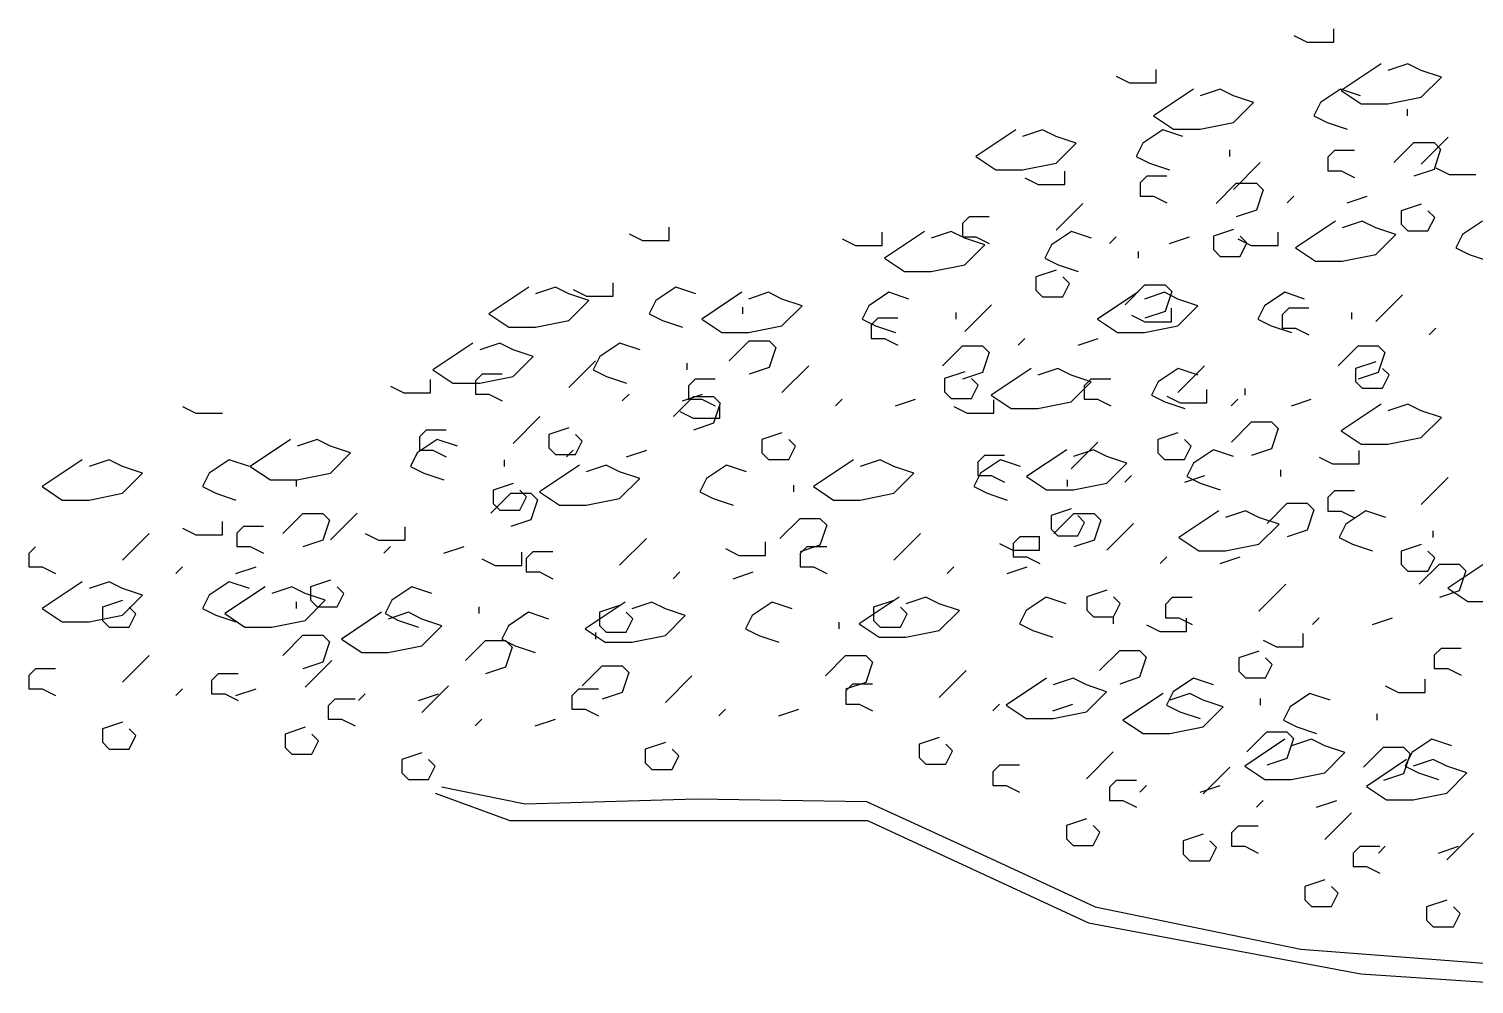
# Model space of a CAD drawing. Header units: millimetres. Extents: x 87938 to 265635, y 330093 to 434310.
# Drawn here: x 115913 to 118169, y 372616 to 374107 of the extents above; entities that cross this region are included whole.
import ezdxf

# ---------------------------------------------------------------- set-up
doc = ezdxf.new("R2010")
doc.units = ezdxf.units.MM

# ---------------------------------------------------------------- blocks, each defined once
blk = doc.blocks.new('A$C5DD37D67')
for p, q in [((1234.1, 5534.3), (1247.1, 5527.8)), ((1247.1, 5527.8), (1273.2, 5527.8)), ((1273.2, 5527.8), (1273.2, 5540.8)), ((1099.9, 5488.1), (1099.9, 5501.2)), ((1319.5, 5506.9), (1280.4, 5480.8)), ((1345.6, 5506.9), (1326, 5500.4)), ((1358.6, 5500.4), (1345.6, 5506.9)), ((1378.2, 5493.8), (1358.6, 5500.4)), ((1060.8, 5494.7), (1073.9, 5488.1)), ((1073.9, 5488.1), (1099.9, 5488.1)), ((1358.6, 5474.3), (1378.2, 5493.8)), ((1136.3, 5482.1), (1097.2, 5456)), ((1162.4, 5482.1), (1142.9, 5475.6)), ((1175.5, 5475.6), (1162.4, 5482.1)), ((1195, 5469.1), (1175.5, 5475.6)), ((1279.7, 5482.1), (1260.2, 5469.1)), ((1299.3, 5475.6), (1279.7, 5482.1)), ((1280.4, 5480.8), (1300, 5467.7)), ((1326, 5467.7), (1358.6, 5474.3)), ((1175.5, 5449.5), (1195, 5469.1)), ((1260.2, 5469.1), (1253.7, 5456)), ((1300, 5467.7), (1326, 5467.7)), ((1344.9, 5462.5), (1344.9, 5456)), ((1097.2, 5456), (1116.8, 5443)), ((1142.9, 5443), (1175.5, 5449.5)), ((1253.7, 5456), (1266.7, 5449.5)), ((1266.7, 5449.5), (1286.2, 5443)), ((963.1, 5442.5), (924, 5416.4)), ((989.1, 5442.5), (969.6, 5436)), ((1002.2, 5436), (989.1, 5442.5)), ((1021.7, 5429.4), (1002.2, 5436)), ((1002.2, 5409.9), (1021.7, 5429.4)), ((1086.9, 5429.4), (1080.4, 5416.4)), ((1106.5, 5442.5), (1086.9, 5429.4)), ((1126, 5436), (1106.5, 5442.5)), ((1116.8, 5443), (1142.9, 5443)), ((1331.9, 5410.4), (1351.4, 5429.9)), ((1351.4, 5429.9), (1371, 5429.9)), ((1384.7, 5435.1), (1358.6, 5409)), ((1371, 5429.9), (1377.5, 5423.4)), ((924, 5416.4), (943.5, 5403.3)), ((1080.4, 5416.4), (1093.4, 5409.9)), ((1171.6, 5422.9), (1171.6, 5416.4)), ((1273.9, 5422.1), (1267.4, 5415.6)), ((1267.4, 5415.6), (1267.4, 5402.5)), ((1293.5, 5422.1), (1273.9, 5422.1)), ((1377.5, 5423.4), (1371, 5403.8)), ((943.5, 5403.3), (969.6, 5403.3)), ((969.6, 5403.3), (1002.2, 5409.9)), ((1010.8, 5389.1), (1010.8, 5402.1)), ((1093.4, 5409.9), (1113, 5403.3)), ((1201.5, 5410.4), (1175.5, 5384.3)), ((1267.4, 5402.5), (1280.4, 5402.5)), ((1280.4, 5402.5), (1293.5, 5396)), ((1371, 5403.8), (1351.4, 5397.3)), ((1372.7, 5405.5), (1385.8, 5399)), ((971.7, 5395.6), (984.8, 5389.1)), ((984.8, 5389.1), (1010.8, 5389.1)), ((1090.7, 5397.3), (1084.2, 5390.8)), ((1084.2, 5390.8), (1084.2, 5377.8)), ((1110.3, 5397.3), (1090.7, 5397.3)), ((1158.6, 5370.7), (1178.1, 5390.3)), ((1178.1, 5390.3), (1197.7, 5390.3)), ((1197.7, 5390.3), (1204.2, 5383.8)), ((1385.8, 5399), (1411.8, 5399)), ((1084.2, 5377.8), (1097.2, 5377.8)), ((1097.2, 5377.8), (1110.3, 5371.2)), ((1204.2, 5383.8), (1197.7, 5364.2)), ((1234.1, 5377.8), (1227.6, 5371.2)), ((1286.2, 5371.2), (1305.8, 5377.8)), ((1028.2, 5370.7), (1002.2, 5344.6)), ((1197.7, 5364.2), (1178.1, 5357.7)), ((1358.6, 5369.9), (1339.1, 5363.4)), ((1339.1, 5363.4), (1339.1, 5350.3)), ((1371.7, 5356.9), (1365.1, 5363.4)), ((624.7, 5334.6), (624.7, 5347.6)), ((917.4, 5357.7), (910.9, 5351.2)), ((910.9, 5351.2), (910.9, 5338.1)), ((937, 5357.7), (917.4, 5357.7)), ((1175.5, 5345.1), (1155.9, 5338.6)), ((1275, 5353.3), (1235.9, 5327.2)), ((1301, 5353.3), (1281.5, 5346.8)), ((1314.1, 5346.8), (1301, 5353.3)), ((1333.6, 5340.3), (1314.1, 5346.8)), ((1339.1, 5350.3), (1345.6, 5343.8)), ((1365.1, 5343.8), (1371.7, 5356.9)), ((1418.3, 5353.3), (1398.8, 5340.3)), ((585.6, 5341.1), (598.6, 5334.6)), ((598.6, 5334.6), (624.7, 5334.6)), ((793.5, 5336.1), (806.5, 5329.6)), ((832.6, 5329.6), (832.6, 5342.7)), ((874, 5343.4), (834.9, 5317.3)), ((900, 5343.4), (880.5, 5336.9)), ((913.1, 5336.9), (900, 5343.4)), ((910.9, 5338.1), (924, 5338.1)), ((932.6, 5330.4), (913.1, 5336.9)), ((913.1, 5310.8), (932.6, 5330.4)), ((924, 5338.1), (937, 5331.6)), ((997.8, 5330.4), (991.3, 5317.3)), ((1017.3, 5343.4), (997.8, 5330.4)), ((1036.9, 5336.9), (1017.3, 5343.4)), ((1060.8, 5338.1), (1054.3, 5331.6)), ((1113, 5331.6), (1132.5, 5338.1)), ((1155.9, 5338.6), (1155.9, 5325.6)), ((1179.6, 5336.1), (1192.7, 5329.6)), ((1188.5, 5332.1), (1182, 5338.6)), ((1182, 5319), (1188.5, 5332.1)), ((1218.8, 5329.6), (1218.8, 5342.7)), ((1314.1, 5320.7), (1333.6, 5340.3)), ((1345.6, 5343.8), (1358.6, 5343.8)), ((1358.6, 5343.8), (1365.1, 5343.8)), ((1398.8, 5340.3), (1392.3, 5327.2)), ((806.5, 5329.6), (832.6, 5329.6)), ((834.9, 5317.3), (854.4, 5304.3)), ((991.3, 5317.3), (1004.3, 5310.8)), ((1082.5, 5323.8), (1082.5, 5317.3)), ((1155.9, 5325.6), (1162.4, 5319)), ((1162.4, 5319), (1175.5, 5319)), ((1175.5, 5319), (1182, 5319)), ((1192.7, 5329.6), (1218.8, 5329.6)), ((1235.9, 5327.2), (1255.4, 5314.2)), ((1281.5, 5314.2), (1314.1, 5320.7)), ((1392.3, 5327.2), (1405.3, 5320.7)), ((1405.3, 5320.7), (1424.9, 5314.2)), ((854.4, 5304.3), (880.5, 5304.3)), ((880.5, 5304.3), (913.1, 5310.8)), ((1002.2, 5305.5), (982.6, 5299)), ((1004.3, 5310.8), (1023.9, 5304.3)), ((1255.4, 5314.2), (1281.5, 5314.2)), ((487.8, 5288.9), (448.7, 5262.8)), ((513.9, 5288.9), (494.3, 5282.4)), ((526.9, 5282.4), (513.9, 5288.9)), ((570.2, 5280.1), (570.2, 5293.1)), ((631.2, 5288.9), (611.6, 5275.9)), ((650.7, 5282.4), (631.2, 5288.9)), ((982.6, 5299), (982.6, 5285.9)), ((1015.2, 5292.5), (1008.7, 5299)), ((1008.7, 5279.4), (1015.2, 5292.5)), ((1069.5, 5271.7), (1089, 5291.2)), ((1089, 5291.2), (1108.6, 5291.2)), ((1108.6, 5291.2), (1115.1, 5284.7)), ((546.5, 5275.9), (526.9, 5282.4)), ((526.9, 5256.3), (546.5, 5275.9)), ((531.1, 5286.6), (544.1, 5280.1)), ((544.1, 5280.1), (570.2, 5280.1)), ((611.6, 5275.9), (605.1, 5262.8)), ((695.7, 5284), (656.6, 5257.9)), ((721.8, 5284), (702.2, 5277.4)), ((734.8, 5277.4), (721.8, 5284)), ((754.4, 5270.9), (734.8, 5277.4)), ((839.1, 5284), (819.6, 5270.9)), ((858.7, 5277.4), (839.1, 5284)), ((982.6, 5285.9), (989.1, 5279.4)), ((989.1, 5279.4), (1002.2, 5279.4)), ((1002.2, 5279.4), (1008.7, 5279.4)), ((1081.9, 5284), (1042.8, 5257.9)), ((1108, 5284), (1088.4, 5277.4)), ((1121, 5277.4), (1108, 5284)), ((1115.1, 5284.7), (1108.6, 5265.1)), ((1140.5, 5270.9), (1121, 5277.4)), ((1225.3, 5284), (1205.7, 5270.9)), ((1244.8, 5277.4), (1225.3, 5284)), ((1340.1, 5281.6), (1314.1, 5255.5)), ((448.7, 5262.8), (468.2, 5249.8)), ((605.1, 5262.8), (618.1, 5256.3)), ((696.4, 5269.3), (696.4, 5262.8)), ((734.8, 5251.3), (754.4, 5270.9)), ((819.6, 5270.9), (813, 5257.9)), ((904.3, 5264.4), (904.3, 5257.9)), ((939.1, 5271.7), (913.1, 5245.6)), ((1075.7, 5261.8), (1088.7, 5255.3)), ((1108.6, 5265.1), (1089, 5258.6)), ((1114.8, 5255.3), (1114.8, 5268.4)), ((1121, 5251.3), (1140.5, 5270.9)), ((1205.7, 5270.9), (1199.2, 5257.9)), ((1229.3, 5268.5), (1222.8, 5262)), ((1222.8, 5262), (1222.8, 5249)), ((1248.9, 5268.5), (1229.3, 5268.5)), ((1290.4, 5264.4), (1290.4, 5257.9)), ((468.2, 5249.8), (494.3, 5249.8)), ((494.3, 5249.8), (526.9, 5256.3)), ((618.1, 5256.3), (637.7, 5249.8)), ((656.6, 5257.9), (676.2, 5244.8)), ((702.2, 5244.8), (734.8, 5251.3)), ((813, 5257.9), (826.1, 5251.3)), ((828.3, 5258.6), (821.8, 5252.1)), ((821.8, 5252.1), (821.8, 5239)), ((826.1, 5251.3), (845.6, 5244.8)), ((847.9, 5258.6), (828.3, 5258.6)), ((1042.8, 5257.9), (1062.3, 5244.8)), ((1088.4, 5244.8), (1121, 5251.3)), ((1088.7, 5255.3), (1114.8, 5255.3)), ((1199.2, 5257.9), (1212.2, 5251.3)), ((1212.2, 5251.3), (1231.8, 5244.8)), ((1222.8, 5249), (1235.9, 5249)), ((1235.9, 5249), (1248.9, 5242.4)), ((1372.7, 5249), (1366.2, 5242.4)), ((433.3, 5234.4), (394.2, 5208.3)), ((459.4, 5234.4), (439.9, 5227.9)), ((472.4, 5227.9), (459.4, 5234.4)), ((576.7, 5234.4), (557.2, 5221.4)), ((596.3, 5227.9), (576.7, 5234.4)), ((676.2, 5244.8), (702.2, 5244.8)), ((683.3, 5217.2), (702.9, 5236.7)), ((702.9, 5236.7), (722.4, 5236.7)), ((722.4, 5236.7), (728.9, 5230.2)), ((821.8, 5239), (834.9, 5239)), ((834.9, 5239), (847.9, 5232.5)), ((891.3, 5212.2), (910.8, 5231.8)), ((910.8, 5231.8), (930.4, 5231.8)), ((930.4, 5231.8), (936.9, 5225.3)), ((971.7, 5239), (965.2, 5232.5)), ((1023.9, 5232.5), (1043.4, 5239)), ((1062.3, 5244.8), (1088.4, 5244.8)), ((1277.4, 5212.2), (1297, 5231.8)), ((1297, 5231.8), (1316.5, 5231.8)), ((1316.5, 5231.8), (1323, 5225.3)), ((492, 5221.4), (472.4, 5227.9)), ((472.4, 5201.8), (492, 5221.4)), ((557.2, 5221.4), (550.7, 5208.3)), ((728.9, 5230.2), (722.4, 5210.6)), ((936.9, 5225.3), (930.4, 5205.7)), ((1323, 5225.3), (1316.5, 5205.7)), ((394.2, 5208.3), (413.8, 5195.3)), ((442.2, 5204.1), (435.7, 5197.6)), ((461.7, 5204.1), (442.2, 5204.1)), ((553, 5217.2), (526.9, 5191.1)), ((550.7, 5208.3), (563.7, 5201.8)), ((641.9, 5214.9), (641.9, 5208.3)), ((722.4, 5210.6), (702.9, 5204.1)), ((760.9, 5212.2), (734.8, 5186.1)), ((913.1, 5206.4), (893.5, 5199.9)), ((930.4, 5205.7), (910.8, 5199.2)), ((977.9, 5209.7), (938.8, 5183.6)), ((1004, 5209.7), (984.4, 5203.1)), ((1017, 5203.1), (1004, 5209.7)), ((1121.3, 5209.7), (1101.8, 5196.6)), ((1147.1, 5212.2), (1121, 5186.1)), ((1140.9, 5203.1), (1121.3, 5209.7)), ((1314.1, 5216.3), (1294.5, 5209.8)), ((1294.5, 5209.8), (1294.5, 5196.8)), ((1316.5, 5205.7), (1297, 5199.2)), ((1327.1, 5203.3), (1320.6, 5209.8)), ((352.9, 5192.5), (365.9, 5186)), ((392, 5186), (392, 5199)), ((413.8, 5195.3), (439.9, 5195.3)), ((435.7, 5197.6), (435.7, 5184.6)), ((439.9, 5195.3), (472.4, 5201.8)), ((563.7, 5201.8), (583.2, 5195.3)), ((650.1, 5199.2), (643.6, 5192.6)), ((643.6, 5192.6), (643.6, 5179.6)), ((669.7, 5199.2), (650.1, 5199.2)), ((893.5, 5199.9), (893.5, 5186.9)), ((926.1, 5193.4), (919.6, 5199.9)), ((919.6, 5180.3), (926.1, 5193.4)), ((1036.6, 5196.6), (1017, 5203.1)), ((1017, 5177), (1036.6, 5196.6)), ((1036.3, 5199.2), (1029.7, 5192.6)), ((1029.7, 5192.6), (1029.7, 5179.6)), ((1055.8, 5199.2), (1036.3, 5199.2)), ((1101.8, 5196.6), (1095.2, 5183.6)), ((1186.5, 5190.1), (1186.5, 5183.6)), ((1294.5, 5196.8), (1301, 5190.3)), ((1301, 5190.3), (1314.1, 5190.3)), ((1314.1, 5190.3), (1320.6, 5190.3)), ((1320.6, 5190.3), (1327.1, 5203.3)), ((365.9, 5186), (392, 5186)), ((435.7, 5184.6), (448.7, 5184.6)), ((448.7, 5184.6), (461.7, 5178)), ((585.6, 5184.6), (579, 5178)), ((628.9, 5162.7), (648.4, 5182.2)), ((637.7, 5178), (657.3, 5184.6)), ((643.6, 5179.6), (656.6, 5179.6)), ((648.4, 5182.2), (668, 5182.2)), ((656.6, 5179.6), (669.7, 5173.1)), ((668, 5182.2), (674.5, 5175.7)), ((674.5, 5175.7), (668, 5156.2)), ((793.5, 5179.6), (787, 5173.1)), ((845.6, 5173.1), (865.2, 5179.6)), ((893.5, 5186.9), (900, 5180.3)), ((900, 5180.3), (913.1, 5180.3)), ((913.1, 5180.3), (919.6, 5180.3)), ((938.8, 5183.6), (958.4, 5170.5)), ((941.5, 5166.1), (941.5, 5179.2)), ((984.4, 5170.5), (1017, 5177)), ((1029.7, 5179.6), (1042.8, 5179.6)), ((1042.8, 5179.6), (1055.8, 5173.1)), ((1095.2, 5183.6), (1108.3, 5177)), ((1108.3, 5177), (1127.8, 5170.5)), ((1110.3, 5182.6), (1123.4, 5176)), ((1123.4, 5176), (1149.4, 5176)), ((1149.4, 5176), (1149.4, 5189.1)), ((1179.6, 5179.6), (1173.1, 5173.1)), ((1231.8, 5173.1), (1251.3, 5179.6)), ((149.9, 5172.7), (162.9, 5166.1)), ((162.9, 5166.1), (189, 5166.1)), ((498.5, 5162.7), (472.4, 5136.6)), ((635.1, 5167.7), (648.1, 5161.2)), ((648.1, 5161.2), (674.2, 5161.2)), ((674.2, 5161.2), (674.2, 5174.2)), ((902.4, 5172.7), (915.4, 5166.1)), ((915.4, 5166.1), (941.5, 5166.1)), ((958.4, 5170.5), (984.4, 5170.5)), ((1319.5, 5175), (1280.4, 5148.9)), ((1345.6, 5175), (1326, 5168.5)), ((1358.6, 5168.5), (1345.6, 5175)), ((1378.2, 5161.9), (1358.6, 5168.5)), ((1358.6, 5142.4), (1378.2, 5161.9)), ((387.7, 5149.6), (381.2, 5143.1)), ((407.3, 5149.6), (387.7, 5149.6)), ((526.9, 5151.9), (507.4, 5145.4)), ((668, 5156.2), (648.4, 5149.6)), ((734.8, 5147), (715.3, 5140.5)), ((1121, 5147), (1101.4, 5140.5)), ((1173.4, 5137.9), (1193, 5157.5)), ((1193, 5157.5), (1212.5, 5157.5)), ((1212.5, 5157.5), (1219.1, 5151)), ((1219.1, 5151), (1212.5, 5131.4)), ((1280.4, 5148.9), (1300, 5135.8)), ((255.1, 5140.3), (216, 5114.2)), ((281.2, 5140.3), (261.6, 5133.8)), ((294.2, 5133.8), (281.2, 5140.3)), ((313.8, 5127.3), (294.2, 5133.8)), ((398.5, 5140.3), (378.9, 5127.3)), ((381.2, 5143.1), (381.2, 5130.1)), ((418.1, 5133.8), (398.5, 5140.3)), ((507.4, 5145.4), (507.4, 5132.4)), ((539.9, 5138.9), (533.4, 5145.4)), ((533.4, 5125.9), (539.9, 5138.9)), ((715.3, 5140.5), (715.3, 5127.4)), ((747.9, 5133.9), (741.4, 5140.5)), ((741.4, 5120.9), (747.9, 5133.9)), ((1043.1, 5137.9), (1017, 5111.8)), ((1101.4, 5140.5), (1101.4, 5127.4)), ((1134, 5133.9), (1127.5, 5140.5)), ((1127.5, 5120.9), (1134, 5133.9)), ((1300, 5135.8), (1326, 5135.8)), ((1326, 5135.8), (1358.6, 5142.4)), ((52.1, 5120.5), (13, 5094.4)), ((78.2, 5120.5), (58.7, 5114)), ((91.2, 5114), (78.2, 5120.5)), ((195.5, 5120.5), (176, 5107.4)), ((215.1, 5114), (195.5, 5120.5)), ((294.2, 5107.7), (313.8, 5127.3)), ((378.9, 5127.3), (372.4, 5114.2)), ((381.2, 5130.1), (394.2, 5130.1)), ((394.2, 5130.1), (407.3, 5123.5)), ((463.7, 5120.7), (463.7, 5114.2)), ((507.4, 5132.4), (513.9, 5125.9)), ((513.9, 5125.9), (526.9, 5125.9)), ((531.1, 5130.1), (524.6, 5123.5)), ((526.9, 5125.9), (533.4, 5125.9)), ((583.2, 5123.5), (602.8, 5130.1)), ((715.3, 5127.4), (721.8, 5120.9)), ((721.8, 5120.9), (734.8, 5120.9)), ((734.8, 5120.9), (741.4, 5120.9)), ((804.6, 5120.5), (765.5, 5094.4)), ((830.7, 5120.5), (811.2, 5114)), ((843.8, 5114), (830.7, 5120.5)), ((932.3, 5124.9), (925.8, 5118.3)), ((948, 5120.5), (928.5, 5107.4)), ((951.9, 5124.9), (932.3, 5124.9)), ((967.6, 5114), (948, 5120.5)), ((1012.6, 5130.4), (973.5, 5104.3)), ((1038.6, 5130.4), (1019.1, 5123.9)), ((1051.7, 5123.9), (1038.6, 5130.4)), ((1071.2, 5117.3), (1051.7, 5123.9)), ((1101.4, 5127.4), (1108, 5120.9)), ((1108, 5120.9), (1121, 5120.9)), ((1121, 5120.9), (1127.5, 5120.9)), ((1156, 5130.4), (1136.4, 5117.3)), ((1175.5, 5123.9), (1156, 5130.4)), ((1212.5, 5131.4), (1193, 5124.9)), ((1258.9, 5123.1), (1271.9, 5116.6)), ((1298, 5116.6), (1298, 5129.6)), ((110.8, 5107.4), (91.2, 5114)), ((91.2, 5087.9), (110.8, 5107.4)), ((176, 5107.4), (169.5, 5094.4)), ((216, 5114.2), (235.6, 5101.2)), ((261.6, 5101.2), (294.2, 5107.7)), ((372.4, 5114.2), (385.5, 5107.7)), ((385.5, 5107.7), (405, 5101.2)), ((537.3, 5115.5), (498.2, 5089.4)), ((563.4, 5115.5), (543.8, 5109)), ((576.4, 5109), (563.4, 5115.5)), ((596, 5102.5), (576.4, 5109)), ((680.7, 5115.5), (661.1, 5102.5)), ((700.2, 5109), (680.7, 5115.5)), ((863.3, 5107.4), (843.8, 5114)), ((843.8, 5087.9), (863.3, 5107.4)), ((928.5, 5107.4), (922, 5094.4)), ((925.8, 5118.3), (925.8, 5105.3)), ((925.8, 5105.3), (938.8, 5105.3)), ((938.8, 5105.3), (951.9, 5098.8)), ((1051.7, 5097.8), (1071.2, 5117.3)), ((1075.7, 5105.3), (1069.2, 5098.8)), ((1127.8, 5098.8), (1147.4, 5105.3)), ((1136.4, 5117.3), (1129.9, 5104.3)), ((1221.1, 5110.8), (1221.1, 5104.3)), ((1271.9, 5116.6), (1298, 5116.6)), ((13, 5094.4), (32.6, 5081.3)), ((169.5, 5094.4), (182.5, 5087.9)), ((235.6, 5101.2), (261.6, 5101.2)), ((260.7, 5100.9), (260.7, 5094.4)), ((472.4, 5097.4), (452.9, 5090.9)), ((452.9, 5090.9), (452.9, 5077.9)), ((485.5, 5084.4), (479, 5090.9)), ((576.4, 5082.9), (596, 5102.5)), ((661.1, 5102.5), (654.6, 5089.4)), ((745.9, 5096), (745.9, 5089.4)), ((765.5, 5094.4), (785.1, 5081.3)), ((922, 5094.4), (935, 5087.9)), ((973.5, 5104.3), (993, 5091.3)), ((993, 5091.3), (1019.1, 5091.3)), ((1013.2, 5100.9), (1013.2, 5094.4)), ((1019.1, 5091.3), (1051.7, 5097.8)), ((1129.9, 5104.3), (1142.9, 5097.8)), ((1142.9, 5097.8), (1162.5, 5091.3)), ((1384.7, 5103.2), (1358.6, 5077.1)), ((32.6, 5081.3), (58.7, 5081.3)), ((58.7, 5081.3), (91.2, 5087.9)), ((182.5, 5087.9), (202, 5081.3)), ((450.6, 5068.6), (470.2, 5088.1)), ((452.9, 5077.9), (459.4, 5071.4)), ((470.2, 5088.1), (489.7, 5088.1)), ((479, 5071.4), (485.5, 5084.4)), ((489.7, 5088.1), (496.3, 5081.6)), ((496.3, 5081.6), (489.7, 5062)), ((498.2, 5089.4), (517.8, 5076.4)), ((517.8, 5076.4), (543.8, 5076.4)), ((543.8, 5076.4), (576.4, 5082.9)), ((654.6, 5089.4), (667.7, 5082.9)), ((667.7, 5082.9), (687.2, 5076.4)), ((785.1, 5081.3), (811.2, 5081.3)), ((811.2, 5081.3), (843.8, 5087.9)), ((935, 5087.9), (954.5, 5081.3)), ((1208.1, 5058.6), (1227.7, 5078.2)), ((1227.7, 5078.2), (1247.2, 5078.2)), ((1247.2, 5078.2), (1253.7, 5071.7)), ((1273.9, 5090.2), (1267.4, 5083.7)), ((1267.4, 5083.7), (1267.4, 5070.6)), ((1293.5, 5090.2), (1273.9, 5090.2)), ((247.7, 5048.7), (267.2, 5068.3)), ((267.2, 5068.3), (286.8, 5068.3)), ((286.8, 5068.3), (293.3, 5061.8)), ((320.3, 5068.6), (294.2, 5042.5)), ((459.4, 5071.4), (472.4, 5071.4)), ((472.4, 5071.4), (479, 5071.4)), ((732.8, 5043.8), (752.4, 5063.4)), ((752.4, 5063.4), (771.9, 5063.4)), ((771.9, 5063.4), (778.5, 5056.8)), ((1017, 5072.7), (997.5, 5066.2)), ((997.5, 5066.2), (997.5, 5053.1)), ((1000.2, 5048.7), (1019.7, 5068.3)), ((1019.7, 5068.3), (1039.3, 5068.3)), ((1030.1, 5059.6), (1023.5, 5066.2)), ((1039.3, 5068.3), (1045.8, 5061.8)), ((1161.1, 5070.9), (1122, 5044.9)), ((1187.2, 5070.9), (1167.6, 5064.4)), ((1200.2, 5064.4), (1187.2, 5070.9)), ((1219.8, 5057.9), (1200.2, 5064.4)), ((1253.7, 5071.7), (1247.2, 5052.1)), ((1267.4, 5070.6), (1280.4, 5070.6)), ((1280.4, 5070.6), (1293.5, 5064.1)), ((1304.5, 5070.9), (1284.9, 5057.9)), ((1324, 5064.4), (1304.5, 5070.9)), ((117.3, 5048.7), (91.2, 5022.6)), ((149.9, 5053.8), (162.9, 5047.3)), ((189, 5047.3), (189, 5060.3)), ((209.5, 5055.5), (203, 5049)), ((203, 5049), (203, 5035.9)), ((229, 5055.5), (209.5, 5055.5)), ((293.3, 5061.8), (286.8, 5042.2)), ((328.1, 5048.8), (341.2, 5042.3)), ((367.2, 5042.3), (367.2, 5055.3)), ((489.7, 5062), (470.2, 5055.5)), ((778.5, 5056.8), (771.9, 5037.3)), ((869.8, 5048.7), (843.8, 5022.6)), ((997.5, 5053.1), (1004, 5046.6)), ((1023.5, 5046.6), (1030.1, 5059.6)), ((1045.8, 5061.8), (1039.3, 5042.2)), ((1077.8, 5058.6), (1051.7, 5032.6)), ((1200.2, 5038.3), (1219.8, 5057.9)), ((1247.2, 5052.1), (1227.7, 5045.6)), ((1284.9, 5057.9), (1278.4, 5044.9)), ((1369.7, 5051.4), (1369.7, 5044.9)), ((6.5, 5035.7), (0, 5029.2)), ((162.9, 5047.3), (189, 5047.3)), ((203, 5035.9), (216, 5035.9)), ((216, 5035.9), (229, 5029.4)), ((286.8, 5042.2), (267.2, 5035.7)), ((341.2, 5042.3), (367.2, 5042.3)), ((352.9, 5035.9), (346.4, 5029.4)), ((405, 5029.4), (424.6, 5035.9)), ((602.5, 5043.8), (576.4, 5017.7)), ((718.7, 5027.4), (718.7, 5040.5)), ((771.9, 5037.3), (752.4, 5030.7)), ((759, 5035.7), (752.5, 5029.2)), ((778.6, 5035.7), (759, 5035.7)), ((947, 5038.9), (960, 5032.4)), ((967, 5045.6), (960.4, 5039.1)), ((960.4, 5039.1), (960.4, 5026)), ((986.5, 5045.6), (967, 5045.6)), ((986.1, 5032.4), (986.1, 5045.4)), ((1004, 5046.6), (1017, 5046.6)), ((1017, 5046.6), (1023.5, 5046.6)), ((1039.3, 5042.2), (1019.7, 5035.7)), ((1122, 5044.9), (1141.5, 5031.8)), ((1167.6, 5031.8), (1200.2, 5038.3)), ((1278.4, 5044.9), (1291.4, 5038.3)), ((1291.4, 5038.3), (1311, 5031.8)), ((1358.6, 5038), (1339.1, 5031.5)), ((0, 5029.2), (0, 5016.1)), ((442, 5024.1), (455, 5017.5)), ((481.1, 5017.5), (481.1, 5030.6)), ((491.7, 5030.7), (485.2, 5024.2)), ((485.2, 5024.2), (485.2, 5011.2)), ((511.2, 5030.7), (491.7, 5030.7)), ((679.6, 5034), (692.7, 5027.4)), ((692.7, 5027.4), (718.7, 5027.4)), ((752.5, 5029.2), (752.5, 5016.1)), ((960, 5032.4), (986.1, 5032.4)), ((960.4, 5026), (973.5, 5026)), ((973.5, 5026), (986.5, 5019.5)), ((1110.3, 5026), (1103.8, 5019.5)), ((1141.5, 5031.8), (1167.6, 5031.8)), ((1162.5, 5019.5), (1182, 5026)), ((1339.1, 5031.5), (1339.1, 5018.4)), ((1371.7, 5025), (1365.1, 5031.5)), ((1365.1, 5011.9), (1371.7, 5025)), ((1423.5, 5021.4), (1384.4, 4995.3)), ((0, 5016.1), (13, 5016.1)), ((13, 5016.1), (26.1, 5009.6)), ((149.9, 5016.1), (143.4, 5009.6)), ((202, 5009.6), (221.6, 5016.1)), ((455, 5017.5), (481.1, 5017.5)), ((485.2, 5011.2), (498.2, 5011.2)), ((498.2, 5011.2), (511.2, 5004.6)), ((635.1, 5011.2), (628.6, 5004.6)), ((687.2, 5004.6), (706.8, 5011.2)), ((752.5, 5016.1), (765.5, 5016.1)), ((765.5, 5016.1), (778.6, 5009.6)), ((902.4, 5016.1), (895.9, 5009.6)), ((954.5, 5009.6), (974.1, 5016.1)), ((1339.1, 5018.4), (1345.6, 5011.9)), ((1345.6, 5011.9), (1358.6, 5011.9)), ((1356.6, 4999.2), (1376.2, 5018.8)), ((1358.6, 5011.9), (1365.1, 5011.9)), ((1376.2, 5018.8), (1395.7, 5018.8)), ((1395.7, 5018.8), (1402.2, 5012.2)), ((1402.2, 5012.2), (1395.7, 4992.7)), ((52.1, 5001.6), (13, 4975.5)), ((78.2, 5001.6), (58.7, 4995.1)), ((91.2, 4995.1), (78.2, 5001.6)), ((110.8, 4988.5), (91.2, 4995.1)), ((195.5, 5001.6), (176, 4988.5)), ((230.4, 4996.6), (191.3, 4970.6)), ((215.1, 4995.1), (195.5, 5001.6)), ((256.4, 4996.6), (236.9, 4990.1)), ((269.5, 4990.1), (256.4, 4996.6)), ((294.2, 5003.3), (274.7, 4996.8)), ((274.7, 4996.8), (274.7, 4983.8)), ((307.3, 4990.3), (300.7, 4996.8)), ((373.7, 4996.6), (354.2, 4983.6)), ((393.3, 4990.1), (373.7, 4996.6)), ((1051.7, 4993.4), (1032.1, 4986.9)), ((1226.3, 4999.2), (1200.2, 4973.1)), ((1395.7, 4992.7), (1376.2, 4986.2)), ((1384.4, 4995.3), (1403.9, 4982.3)), ((91.2, 4983.5), (71.7, 4977)), ((91.2, 4969), (110.8, 4988.5)), ((176, 4988.5), (169.5, 4975.5)), ((260.7, 4982), (260.7, 4975.5)), ((289, 4983.6), (269.5, 4990.1)), ((269.5, 4964), (289, 4983.6)), ((274.7, 4983.8), (281.2, 4977.2)), ((300.7, 4977.2), (307.3, 4990.3)), ((354.2, 4983.6), (347.7, 4970.6)), ((581.9, 4981.8), (542.8, 4955.7)), ((576.4, 4978.6), (556.9, 4972)), ((607.9, 4981.8), (588.4, 4975.3)), ((621, 4975.3), (607.9, 4981.8)), ((725.2, 4981.8), (705.7, 4968.7)), ((744.8, 4975.3), (725.2, 4981.8)), ((849.2, 4986.7), (810.1, 4960.6)), ((843.8, 4983.5), (824.2, 4977)), ((875.3, 4986.7), (855.7, 4980.2)), ((888.3, 4980.2), (875.3, 4986.7)), ((907.9, 4973.7), (888.3, 4980.2)), ((992.6, 4986.7), (973, 4973.7)), ((1012.1, 4980.2), (992.6, 4986.7)), ((1032.1, 4986.9), (1032.1, 4973.9)), ((1064.7, 4980.4), (1058.2, 4986.9)), ((1058.2, 4967.3), (1064.7, 4980.4)), ((1115.5, 4986.2), (1109, 4979.6)), ((1109, 4979.6), (1109, 4966.6)), ((1135, 4986.2), (1115.5, 4986.2)), ((1403.9, 4982.3), (1430, 4982.3)), ((13, 4975.5), (32.6, 4962.5)), ((58.7, 4962.5), (91.2, 4969)), ((71.7, 4977), (71.7, 4963.9)), ((71.7, 4963.9), (78.2, 4957.4)), ((104.3, 4970.5), (97.8, 4977)), ((97.8, 4957.4), (104.3, 4970.5)), ((169.5, 4975.5), (182.5, 4969)), ((182.5, 4969), (202, 4962.5)), ((191.3, 4970.6), (210.8, 4957.5)), ((236.9, 4957.5), (269.5, 4964)), ((281.2, 4977.2), (294.2, 4977.2)), ((294.2, 4977.2), (300.7, 4977.2)), ((344.2, 4971.9), (305.1, 4945.8)), ((347.7, 4970.6), (360.7, 4964)), ((370.3, 4971.9), (350.7, 4965.3)), ((360.7, 4964), (380.3, 4957.5)), ((383.3, 4965.3), (370.3, 4971.9)), ((402.9, 4958.8), (383.3, 4965.3)), ((438.9, 4977.1), (438.9, 4970.6)), ((487.6, 4971.9), (468.1, 4958.8)), ((507.2, 4965.3), (487.6, 4971.9)), ((556.9, 4972), (556.9, 4959)), ((589.4, 4965.5), (582.9, 4972)), ((582.9, 4952.5), (589.4, 4965.5)), ((640.5, 4968.7), (621, 4975.3)), ((621, 4949.2), (640.5, 4968.7)), ((705.7, 4968.7), (699.2, 4955.7)), ((824.2, 4977), (824.2, 4963.9)), ((824.2, 4963.9), (830.7, 4957.4)), ((856.8, 4970.5), (850.3, 4977)), ((850.3, 4957.4), (856.8, 4970.5)), ((888.3, 4954.1), (907.9, 4973.7)), ((973, 4973.7), (966.5, 4960.6)), ((1032.1, 4973.9), (1038.6, 4967.3)), ((1038.6, 4967.3), (1051.7, 4967.3)), ((1051.7, 4967.3), (1058.2, 4967.3)), ((1057.8, 4967.2), (1057.8, 4960.6)), ((1109, 4966.6), (1122, 4966.6)), ((1122, 4966.6), (1135, 4960.1)), ((1129.6, 4953.1), (1129.6, 4966.2)), ((1258.9, 4966.6), (1252.3, 4960.1)), ((1311, 4960.1), (1330.6, 4966.6)), ((32.6, 4962.5), (58.7, 4962.5)), ((78.2, 4957.4), (91.2, 4957.4)), ((91.2, 4957.4), (97.8, 4957.4)), ((210.8, 4957.5), (236.9, 4957.5)), ((383.3, 4939.3), (402.9, 4958.8)), ((468.1, 4958.8), (461.5, 4945.8)), ((542.8, 4955.7), (562.3, 4942.6)), ((552.8, 4952.3), (552.8, 4945.8)), ((556.9, 4959), (563.4, 4952.5)), ((563.4, 4952.5), (576.4, 4952.5)), ((576.4, 4952.5), (582.9, 4952.5)), ((699.2, 4955.7), (712.2, 4949.2)), ((790.4, 4962.2), (790.4, 4955.7)), ((810.1, 4960.6), (829.7, 4947.6)), ((830.7, 4957.4), (843.8, 4957.4)), ((843.8, 4957.4), (850.3, 4957.4)), ((855.7, 4947.6), (888.3, 4954.1)), ((966.5, 4960.6), (979.6, 4954.1)), ((979.6, 4954.1), (999.1, 4947.6)), ((1090.5, 4959.7), (1103.6, 4953.1)), ((1103.6, 4953.1), (1129.6, 4953.1)), ((1243.5, 4938.3), (1243.5, 4951.3)), ((247.7, 4929.8), (267.2, 4949.4)), ((267.2, 4949.4), (286.8, 4949.4)), ((286.8, 4949.4), (293.3, 4942.9)), ((293.3, 4942.9), (286.8, 4923.3)), ((305.1, 4945.8), (324.7, 4932.7)), ((350.7, 4932.7), (383.3, 4939.3)), ((425.9, 4924.9), (445.4, 4944.5)), ((445.4, 4944.5), (465, 4944.5)), ((461.5, 4945.8), (474.6, 4939.3)), ((465, 4944.5), (471.5, 4937.9)), ((471.5, 4937.9), (465, 4918.4)), ((474.6, 4939.3), (494.1, 4932.7)), ((562.3, 4942.6), (588.4, 4942.6)), ((588.4, 4942.6), (621, 4949.2)), ((712.2, 4949.2), (731.8, 4942.6)), ((829.7, 4947.6), (855.7, 4947.6)), ((1204.4, 4944.8), (1217.4, 4938.3)), ((1217.4, 4938.3), (1243.5, 4938.3)), ((1377.9, 4936.6), (1371.3, 4930.1)), ((1397.4, 4936.6), (1377.9, 4936.6)), ((117.3, 4929.8), (91.2, 4903.8)), ((286.8, 4923.3), (267.2, 4916.8)), ((295.5, 4924.9), (269.5, 4898.8)), ((324.7, 4932.7), (350.7, 4932.7)), ((777.4, 4910), (796.9, 4929.6)), ((796.9, 4929.6), (816.5, 4929.6)), ((816.5, 4929.6), (823, 4923.1)), ((823, 4923.1), (816.5, 4903.5)), ((1044.7, 4915), (1064.3, 4934.6)), ((1064.3, 4934.6), (1083.8, 4934.6)), ((1083.8, 4934.6), (1090.3, 4928)), ((1090.3, 4928), (1083.8, 4908.5)), ((1200.2, 4934), (1180.7, 4927.5)), ((1180.7, 4927.5), (1180.7, 4914.4)), ((1213.2, 4920.9), (1206.7, 4927.5)), ((1371.3, 4930.1), (1371.3, 4917.1)), ((6.5, 4916.8), (0, 4910.3)), ((0, 4910.3), (0, 4897.2)), ((26.1, 4916.8), (6.5, 4916.8)), ((184.7, 4911.8), (178.2, 4905.3)), ((204.3, 4911.8), (184.7, 4911.8)), ((465, 4918.4), (445.4, 4911.8)), ((539.8, 4900.1), (559.3, 4919.7)), ((559.3, 4919.7), (578.9, 4919.7)), ((578.9, 4919.7), (585.4, 4913.2)), ((585.4, 4913.2), (578.9, 4893.6)), ((647, 4910), (621, 4883.9)), ((914.4, 4915), (888.3, 4888.9)), ((992.8, 4907.5), (953.7, 4881.4)), ((1018.8, 4907.5), (999.3, 4901)), ((1031.9, 4901), (1018.8, 4907.5)), ((1083.8, 4908.5), (1064.3, 4901.9)), ((1136.2, 4907.5), (1116.6, 4894.4)), ((1155.7, 4901), (1136.2, 4907.5)), ((1180.7, 4914.4), (1187.2, 4907.9)), ((1187.2, 4907.9), (1200.2, 4907.9)), ((1200.2, 4907.9), (1206.7, 4907.9)), ((1206.7, 4907.9), (1213.2, 4920.9)), ((1371.3, 4917.1), (1384.4, 4917.1)), ((1384.4, 4917.1), (1397.4, 4910.5)), ((0, 4897.2), (13, 4897.2)), ((13, 4897.2), (26.1, 4890.7)), ((149.9, 4897.2), (143.4, 4890.7)), ((178.2, 4905.3), (178.2, 4892.3)), ((202, 4890.7), (221.6, 4897.2)), ((409.4, 4900.1), (383.3, 4874)), ((536.2, 4897), (529.7, 4890.5)), ((555.8, 4897), (536.2, 4897)), ((578.9, 4893.6), (559.3, 4887.1)), ((816.5, 4903.5), (796.9, 4897)), ((803.6, 4901.9), (797.1, 4895.4)), ((797.1, 4895.4), (797.1, 4882.4)), ((823.1, 4901.9), (803.6, 4901.9)), ((1051.4, 4894.4), (1031.9, 4901)), ((1031.9, 4874.9), (1051.4, 4894.4)), ((1116.6, 4894.4), (1110.1, 4881.4)), ((1323.2, 4900.2), (1336.3, 4893.7)), ((1336.3, 4893.7), (1362.3, 4893.7)), ((1362.3, 4893.7), (1362.3, 4906.7)), ((178.2, 4892.3), (191.3, 4892.3)), ((191.3, 4892.3), (204.3, 4885.8)), ((298.6, 4887.1), (292.1, 4880.6)), ((292.1, 4880.6), (292.1, 4867.5)), ((318.2, 4887.1), (298.6, 4887.1)), ((328.1, 4892.3), (321.6, 4885.8)), ((380.3, 4885.8), (399.8, 4892.3)), ((529.7, 4890.5), (529.7, 4877.4)), ((797.1, 4882.4), (810.1, 4882.4)), ((810.1, 4882.4), (823.1, 4875.9)), ((947, 4882.4), (940.4, 4875.9)), ((953.7, 4881.4), (973.2, 4868.3)), ((999.1, 4875.9), (1018.7, 4882.4)), ((1106.6, 4892.6), (1067.5, 4866.5)), ((1110.1, 4881.4), (1123.1, 4874.9)), ((1132.7, 4892.6), (1113.2, 4886.1)), ((1145.7, 4886.1), (1132.7, 4892.6)), ((1165.3, 4879.6), (1145.7, 4886.1)), ((1145.7, 4860), (1165.3, 4879.6)), ((1201.3, 4887.9), (1201.3, 4881.4)), ((1230.5, 4879.6), (1224, 4866.5)), ((1250, 4892.6), (1230.5, 4879.6)), ((1269.6, 4886.1), (1250, 4892.6)), ((292.1, 4867.5), (305.1, 4867.5)), ((305.1, 4867.5), (318.2, 4861)), ((442, 4867.5), (435.5, 4861)), ((494.1, 4861), (513.7, 4867.5)), ((529.7, 4877.4), (542.8, 4877.4)), ((542.8, 4877.4), (555.8, 4870.9)), ((679.6, 4877.4), (673.1, 4870.9)), ((731.8, 4870.9), (751.3, 4877.4)), ((973.2, 4868.3), (999.3, 4868.3)), ((999.3, 4868.3), (1031.9, 4874.9)), ((1067.5, 4866.5), (1087.1, 4853.5)), ((1123.1, 4874.9), (1142.7, 4868.3)), ((1224, 4866.5), (1237, 4860)), ((1315.2, 4873), (1315.2, 4866.5)), ((91.2, 4864.6), (71.7, 4858.1)), ((71.7, 4858.1), (71.7, 4845.1)), ((104.3, 4851.6), (97.8, 4858.1)), ((97.8, 4838.5), (104.3, 4851.6)), ((269.5, 4859.7), (249.9, 4853.1)), ((249.9, 4853.1), (249.9, 4840.1)), ((282.5, 4846.6), (276, 4853.1)), ((1087.1, 4853.5), (1113.2, 4853.5)), ((1113.2, 4853.5), (1145.7, 4860)), ((1188.3, 4835.7), (1207.8, 4855.3)), ((1207.8, 4855.3), (1227.4, 4855.3)), ((1227.4, 4855.3), (1233.9, 4848.8)), ((1237, 4860), (1256.5, 4853.5)), ((71.7, 4845.1), (78.2, 4838.5)), ((78.2, 4838.5), (91.2, 4838.5)), ((91.2, 4838.5), (97.8, 4838.5)), ((249.9, 4840.1), (256.4, 4833.6)), ((276, 4833.6), (282.5, 4846.6)), ((621, 4844.8), (601.4, 4838.3)), ((601.4, 4838.3), (601.4, 4825.2)), ((634, 4831.8), (627.5, 4838.3)), ((888.3, 4849.8), (868.8, 4843.2)), ((868.8, 4843.2), (868.8, 4830.2)), ((901.3, 4836.7), (894.8, 4843.2)), ((894.8, 4823.7), (901.3, 4836.7)), ((1225.5, 4848), (1186.4, 4821.9)), ((1233.9, 4848.8), (1227.4, 4829.2)), ((1251.5, 4848), (1232, 4841.5)), ((1264.6, 4841.5), (1251.5, 4848)), ((1284.1, 4835), (1264.6, 4841.5)), ((1302.2, 4820.9), (1321.7, 4840.4)), ((1321.7, 4840.4), (1341.3, 4840.4)), ((1341.3, 4840.4), (1347.8, 4833.9)), ((1368.8, 4848), (1349.3, 4835)), ((1388.4, 4841.5), (1368.8, 4848)), ((256.4, 4833.6), (269.5, 4833.6)), ((269.5, 4833.6), (276, 4833.6)), ((383.3, 4834.9), (363.8, 4828.4)), ((363.8, 4828.4), (363.8, 4815.3)), ((396.4, 4821.9), (389.9, 4828.4)), ((601.4, 4825.2), (607.9, 4818.7)), ((627.5, 4818.7), (634, 4831.8)), ((868.8, 4830.2), (875.3, 4823.7)), ((875.3, 4823.7), (888.3, 4823.7)), ((888.3, 4823.7), (894.8, 4823.7)), ((947.2, 4822.7), (940.6, 4816.2)), ((966.7, 4822.7), (947.2, 4822.7)), ((1057.9, 4835.7), (1031.9, 4809.6)), ((1227.4, 4829.2), (1207.8, 4822.7)), ((1264.6, 4815.4), (1284.1, 4835)), ((1344.3, 4828.2), (1305.2, 4802.1)), ((1347.8, 4833.9), (1341.3, 4814.3)), ((1349.3, 4835), (1342.8, 4821.9)), ((1370.3, 4828.2), (1350.8, 4821.7)), ((1383.4, 4821.7), (1370.3, 4828.2)), ((363.8, 4815.3), (370.3, 4808.8)), ((370.3, 4808.8), (383.3, 4808.8)), ((383.3, 4808.8), (389.9, 4808.8)), ((389.9, 4808.8), (396.4, 4821.9)), ((607.9, 4818.7), (621, 4818.7)), ((621, 4818.7), (627.5, 4818.7)), ((940.6, 4816.2), (940.6, 4803.1)), ((1171.8, 4820.9), (1145.7, 4794.8)), ((1186.4, 4821.9), (1205.9, 4808.9)), ((1205.9, 4808.9), (1232, 4808.9)), ((1232, 4808.9), (1264.6, 4815.4)), ((1341.3, 4814.3), (1321.7, 4807.8)), ((1342.8, 4821.9), (1355.8, 4815.4)), ((1355.8, 4815.4), (1375.4, 4808.9)), ((1402.9, 4815.2), (1383.4, 4821.7)), ((1383.4, 4795.6), (1402.9, 4815.2)), ((396.3, 4795.4), (469.4, 4768.8)), ((402.7, 4801.6), (484.1, 4785.1)), ((940.6, 4803.1), (953.7, 4803.1)), ((953.7, 4803.1), (966.7, 4796.6)), ((1061, 4807.8), (1054.5, 4801.3)), ((1054.5, 4801.3), (1054.5, 4788.3)), ((1080.6, 4807.8), (1061, 4807.8)), ((1090.5, 4803.1), (1084, 4796.6)), ((1142.7, 4796.6), (1162.2, 4803.1)), ((1305.2, 4802.1), (1324.7, 4789.1)), ((1350.8, 4789.1), (1383.4, 4795.6)), ((484.1, 4785.1), (651.5, 4790)), ((651.5, 4790), (817.2, 4787.2)), ((817.2, 4787.2), (925.9, 4737.7)), ((1054.5, 4788.3), (1067.5, 4788.3)), ((1067.5, 4788.3), (1080.6, 4781.7)), ((1204.4, 4788.3), (1197.9, 4781.7)), ((1256.5, 4781.7), (1276.1, 4788.3)), ((1324.7, 4789.1), (1350.8, 4789.1)), ((469.4, 4768.8), (818.1, 4768.8)), ((818.1, 4768.8), (1034, 4669.1)), ((1031.9, 4770.5), (1012.3, 4764)), ((1290.6, 4776.3), (1264.6, 4750.2)), ((1012.3, 4764), (1012.3, 4750.9)), ((1044.9, 4757.5), (1038.4, 4764)), ((1038.4, 4744.4), (1044.9, 4757.5)), ((1145.7, 4755.6), (1126.2, 4749.1)), ((1179.8, 4763.2), (1173.3, 4756.7)), ((1173.3, 4756.7), (1173.3, 4743.7)), ((1199.4, 4763.2), (1179.8, 4763.2)), ((1409.4, 4756.5), (1383.4, 4730.4)), ((1012.3, 4750.9), (1018.8, 4744.4)), ((1018.8, 4744.4), (1031.9, 4744.4)), ((1031.9, 4744.4), (1038.4, 4744.4)), ((1126.2, 4749.1), (1126.2, 4736.1)), ((1158.8, 4742.6), (1152.3, 4749.1)), ((1152.3, 4729.6), (1158.8, 4742.6)), ((1173.3, 4743.7), (1186.4, 4743.7)), ((1186.4, 4743.7), (1199.4, 4737.1)), ((1298.7, 4743.4), (1292.1, 4736.9)), ((1318.2, 4743.4), (1298.7, 4743.4)), ((1323.2, 4743.7), (1316.7, 4737.1)), ((1375.4, 4737.1), (1394.9, 4743.7)), ((925.9, 4737.7), (1040.3, 4684.5)), ((1126.2, 4736.1), (1132.7, 4729.6)), ((1132.7, 4729.6), (1145.7, 4729.6)), ((1145.7, 4729.6), (1152.3, 4729.6)), ((1292.1, 4736.9), (1292.1, 4723.9)), ((1264.6, 4711.1), (1245, 4704.5)), ((1292.1, 4723.9), (1305.2, 4723.9)), ((1305.2, 4723.9), (1318.2, 4717.3)), ((1245, 4704.5), (1245, 4691.5)), ((1277.6, 4698), (1271.1, 4704.5)), ((1271.1, 4685), (1277.6, 4698)), ((1040.3, 4684.5), (1241, 4643.2)), ((1245, 4691.5), (1251.5, 4685)), ((1251.5, 4685), (1264.6, 4685)), ((1264.6, 4685), (1271.1, 4685)), ((1383.4, 4691.2), (1363.8, 4684.7)), ((1363.8, 4684.7), (1363.8, 4671.7)), ((1396.4, 4678.2), (1389.9, 4684.7)), ((1034, 4669.1), (1299.7, 4619.2)), ((1363.8, 4671.7), (1370.3, 4665.2)), ((1389.9, 4665.2), (1396.4, 4678.2)), ((1370.3, 4665.2), (1383.4, 4665.2)), ((1383.4, 4665.2), (1389.9, 4665.2)), ((1241, 4643.2), (1456.1, 4626.9)), ((1299.7, 4619.2), (1449.2, 4609.2))]:
    blk.add_line(p, q)

msp = doc.modelspace()

# ---------------------------------------------------------------- block references
at = {"xscale": 1.6, "yscale": 1.6, "zscale": 1.6}
msp.add_blockref('A$C5DD37D67', (115912.8, 365241.3), dxfattribs=at)

doc.saveas('drawing.dxf')
